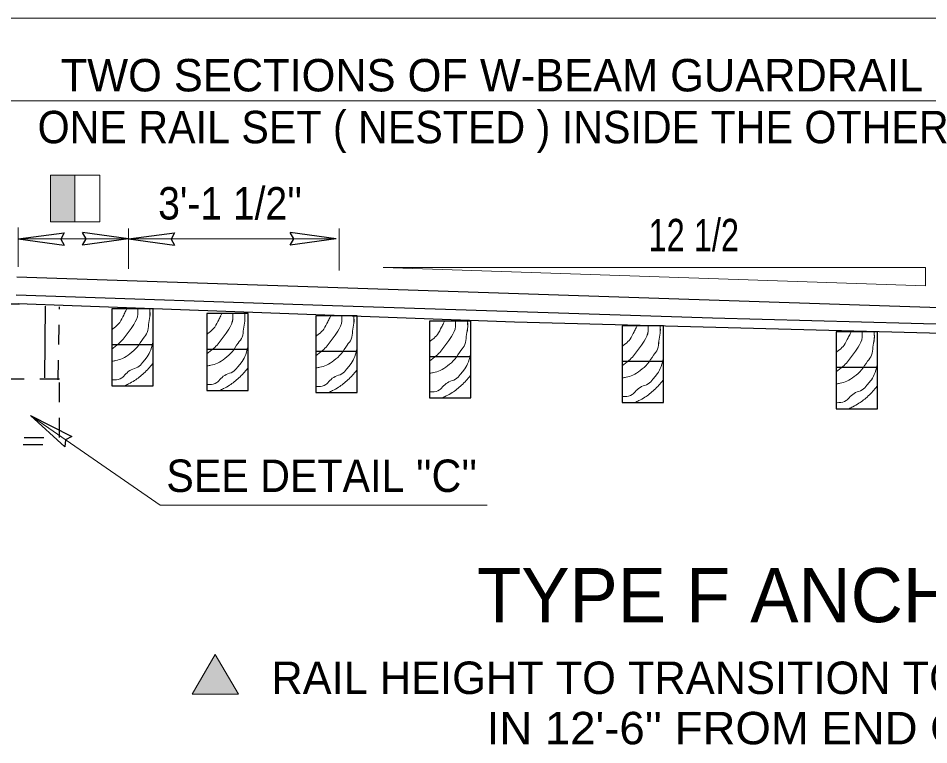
# Model space of a CAD drawing. Extents: x -68 to 845, y -11 to 259.
# Drawn here: x 761.78 to 795.13, y 140.88 to 167.49 of the extents above; entities that cross this region are included whole.
import ezdxf

# ---------------------------------------------------------------- set-up
doc = ezdxf.new("R2010")
doc.units = 0
doc.header["$LTSCALE"] = 0.48
doc.linetypes.add('SHORT_DASHED', pattern=[2.7, 1.5, -1.2])
doc.layers.add('1', color=7, linetype='Continuous', lineweight=13)

msp = doc.modelspace()

# ---------------------------------------------------------------- hatches: boundary and pattern name
at = {"layer": '1'}
for points in [[(762.9569, 161.7417), (763.85, 161.7417), (763.85, 160.035), (762.9569, 160.035)], [(768.9959, 144.1917), (769.8405, 142.7289), (768.1514, 142.7289)]]:
    msp.add_hatch(color=256, dxfattribs=at).paths.add_polyline_path(points)

# ---------------------------------------------------------------- linework, layer by layer
for p, q in [((745.0354, 167.4863), (825.7909, 167.4863)), ((745.0354, 164.4571), (808.1373, 164.4571)), ((762.9569, 161.7417), (762.9569, 160.035)), ((763.8479, 161.7417), (763.8479, 160.035)), ((761.7789, 158.3771), (761.7789, 159.8211)), ((765.8182, 158.3149), (765.8182, 159.7834)), ((773.5294, 158.2528), (773.5294, 159.7834)), ((761.7766, 159.4029), (765.8144, 159.4029)), ((773.4264, 159.4029), (765.8177, 159.4029))]:
    msp.add_line(p, q, dxfattribs=at)
at = {"layer": '1', "lineweight": 25}
for p, q in [((761.7769, 159.4021), (763.4629, 159.6337)), ((765.8142, 159.4038), (764.1282, 159.6354)), ((765.818, 159.4021), (767.504, 159.6337)), ((773.4261, 159.4038), (771.7401, 159.6354)), ((761.7769, 159.4021), (763.4629, 159.1704)), ((765.8142, 159.4038), (764.1282, 159.1721)), ((765.818, 159.4021), (767.504, 159.1704)), ((773.4261, 159.4038), (771.7401, 159.1721)), ((761.7237, 158.0156), (797.9873, 156.815)), ((762.7528, 154.3157), (762.7773, 156.9374)), ((765.2031, 156.7659), (765.2031, 154.0217)), ((768.6823, 156.5945), (768.6823, 153.8502)), ((772.6762, 156.5209), (772.6762, 153.7767)), ((776.8417, 156.3249), (776.8417, 153.5806)), ((783.8984, 156.1534), (783.8984, 153.4092)), ((791.7392, 155.9329), (791.7392, 153.1886)), ((765.2031, 155.5408), (766.7222, 155.5408)), ((768.6823, 155.3693), (770.2016, 155.3693)), ((772.6762, 155.2957), (774.1955, 155.2957)), ((776.8417, 155.0998), (778.3609, 155.0998)), ((783.8984, 154.9282), (785.4176, 154.9282)), ((791.7392, 154.7078), (793.2583, 154.7078)), ((762.2251, 152.9408), (763.7431, 152.1717)), ((762.2251, 152.9408), (763.4795, 151.7907))]:
    msp.add_line(p, q, dxfattribs=at)
at = {"layer": '1', "linetype": 'SHORT_DASHED', "lineweight": 25}
for p, q in [((763.2428, 154.2422), (763.2918, 156.913)), ((762.6793, 151.8654), (722.2905, 151.8654))]:
    msp.add_line(p, q, dxfattribs=at)
at = {"layer": '1'}
for points in [[(762.955, 160.035), (763.8479, 160.035), (763.8479, 161.7417), (762.955, 161.7417)], [(762.9569, 161.7417), (763.85, 161.7417), (763.85, 160.035), (762.9569, 160.035)], [(763.8479, 160.035), (764.7708, 160.035), (764.7708, 161.7417), (763.8479, 161.7417)], [(795.016, 157.6901), (775.1481, 158.3616), (795.016, 158.3582)], [(768.9959, 144.1917), (769.8405, 142.7289), (768.1514, 142.7289)]]:
    msp.add_lwpolyline(points, close=True, dxfattribs=at)
at = {"layer": '1', "lineweight": 25}
for points in [[(763.4629, 159.6337), (763.3324, 159.3997), (763.4629, 159.1704)], [(764.1282, 159.1721), (764.2586, 159.4062), (764.1282, 159.6354)], [(767.504, 159.6337), (767.3736, 159.3997), (767.504, 159.1704)], [(771.7401, 159.1721), (771.8706, 159.4062), (771.7401, 159.6354)], [(761.6992, 157.354), (773.2888, 156.962), (787.2062, 156.5209), (801.7608, 156.1288)], [(761.7727, 157.0355), (779.9535, 156.3739), (796.5417, 155.9329), (806.3673, 155.6633)], [(765.2031, 154.0217), (766.7222, 154.0217), (766.7222, 156.7659)], [(768.6823, 153.8502), (770.2016, 153.8502), (770.2016, 156.5945)], [(772.6762, 153.7767), (774.1955, 153.7767), (774.1955, 156.5209)], [(776.8417, 153.5806), (778.3609, 153.5806), (778.3609, 156.3249)], [(783.8984, 153.4092), (785.4176, 153.4092), (785.4176, 156.1534)], [(791.7392, 153.1886), (793.2583, 153.1886), (793.2583, 155.9329)], [(763.7431, 152.1717), (763.5027, 152.0533), (763.4795, 151.7907)]]:
    msp.add_lwpolyline(points, dxfattribs=at)
for points in [[(765.2031, 154.0217), (766.7222, 154.0217), (766.7222, 156.8395), (765.2031, 156.8395)], [(768.6823, 153.8502), (770.2016, 153.8502), (770.2016, 156.668), (768.6823, 156.668)], [(772.6762, 153.7767), (774.1955, 153.7767), (774.1955, 156.5945), (772.6762, 156.5945)], [(776.8417, 153.5806), (778.3609, 153.5806), (778.3609, 156.3984), (776.8417, 156.3984)], [(783.8984, 153.4092), (785.4176, 153.4092), (785.4176, 156.2269), (783.8984, 156.2269)], [(791.7392, 153.1886), (793.2583, 153.1886), (793.2583, 156.0064), (791.7392, 156.0064)]]:
    msp.add_lwpolyline(points, close=True, dxfattribs=at)
at = {"layer": '1', "linetype": 'SHORT_DASHED', "lineweight": 25}
msp.add_lwpolyline([(760.6946, 152.135), (763.2918, 152.135), (763.2918, 154.2667), (760.6946, 154.2667)], close=True, dxfattribs=at)
at = {"layer": '1'}
msp.add_lwpolyline([(778.9605, 149.6519), (766.977, 149.6519), (762.2252, 152.9417)], dxfattribs=at)
at = {"layer": '1', "lineweight": 25}
msp.add_arc((761.5846, 122.0476), 34.9642, 89.61158, 110.34358, dxfattribs=at)
at = {"layer": '1'}
for points in [[(766.1586, 156.815), (766.1586, 156.6434), (766.0116, 156.2758), (765.9136, 156.1288), (765.7666, 155.9329), (765.6196, 155.7368), (765.4481, 155.5653), (765.2031, 155.3693)], [(765.7421, 156.815), (765.6441, 156.6189), (765.4971, 156.3494), (765.3255, 156.1779), (765.2276, 156.1044)], [(766.5997, 156.815), (766.5997, 156.5699), (766.5507, 156.2758), (766.5017, 155.9818), (766.3547, 155.7613), (766.1341, 155.4428), (765.8646, 155.1978), (765.5951, 155.0263), (765.3501, 154.9528), (765.2276, 154.9282)], [(766.1586, 156.7659), (766.1586, 156.6434), (766.0116, 156.2758), (765.9136, 156.1288), (765.7666, 155.9329), (765.6196, 155.7368), (765.4481, 155.5653), (765.2031, 155.3693)], [(765.7176, 156.7659), (765.6441, 156.6189), (765.4971, 156.3494), (765.3255, 156.1779), (765.2276, 156.1044)], [(766.5997, 156.7659), (766.5997, 156.5699), (766.5507, 156.2758), (766.5017, 155.9818), (766.3547, 155.7613), (766.1341, 155.4428), (765.8646, 155.1978), (765.5951, 155.0263), (765.3501, 154.9528), (765.2276, 154.9282)], [(769.638, 156.6434), (769.638, 156.4719), (769.4909, 156.1044), (769.393, 155.9573), (769.2459, 155.7613), (769.0989, 155.5653), (768.9274, 155.3938), (768.6823, 155.1978)], [(769.638, 156.5945), (769.638, 156.4719), (769.4909, 156.1044), (769.393, 155.9573), (769.2459, 155.7613), (769.0989, 155.5653), (768.9274, 155.3938), (768.6823, 155.1978)], [(769.2215, 156.6434), (769.1234, 156.4474), (768.9764, 156.1779), (768.8049, 156.0064), (768.7069, 155.9329)], [(770.079, 156.6434), (770.079, 156.3984), (770.0301, 156.1044), (769.981, 155.8103), (769.834, 155.5898), (769.6135, 155.2713), (769.3439, 155.0263), (769.0744, 154.8547), (768.8293, 154.7812), (768.7069, 154.7567)], [(769.1969, 156.5945), (769.1234, 156.4474), (768.9764, 156.1779), (768.8049, 156.0064), (768.7069, 155.9329)], [(770.079, 156.5945), (770.079, 156.3984), (770.0301, 156.1044), (769.981, 155.8103), (769.834, 155.5898), (769.6135, 155.2713), (769.3439, 155.0263), (769.0744, 154.8547), (768.8293, 154.7812), (768.7069, 154.7567)], [(773.6319, 156.5699), (773.6319, 156.3984), (773.4848, 156.0308), (773.3869, 155.8838), (773.2398, 155.6878), (773.0928, 155.4918), (772.9213, 155.3203), (772.6762, 155.1243)], [(773.6319, 156.5209), (773.6319, 156.3984), (773.4848, 156.0308), (773.3869, 155.8838), (773.2398, 155.6878), (773.0928, 155.4918), (772.9213, 155.3203), (772.6762, 155.1243)], [(773.2153, 156.5699), (773.1173, 156.3739), (772.9703, 156.1044), (772.7988, 155.9329), (772.7008, 155.8594)], [(774.0729, 156.5699), (774.0729, 156.3249), (774.0239, 156.0308), (773.9749, 155.7368), (773.8279, 155.5163), (773.6074, 155.1978), (773.3378, 154.9528), (773.0683, 154.7812), (772.8233, 154.7078), (772.7008, 154.6832)], [(773.1908, 156.5209), (773.1173, 156.3739), (772.9703, 156.1044), (772.7988, 155.9329), (772.7008, 155.8594)], [(774.0729, 156.5209), (774.0729, 156.3249), (774.0239, 156.0308), (773.9749, 155.7368), (773.8279, 155.5163), (773.6074, 155.1978), (773.3378, 154.9528), (773.0683, 154.7812), (772.8233, 154.7078), (772.7008, 154.6832)], [(777.7973, 156.3739), (777.7973, 156.2023), (777.6503, 155.8348), (777.5523, 155.6878), (777.4053, 155.4918), (777.2582, 155.2957), (777.0867, 155.1243), (776.8417, 154.9282)], [(777.7973, 156.3249), (777.7973, 156.2023), (777.6503, 155.8348), (777.5523, 155.6878), (777.4053, 155.4918), (777.2582, 155.2957), (777.0867, 155.1243), (776.8417, 154.9282)], [(777.3808, 156.3739), (777.2827, 156.1779), (777.1358, 155.9083), (776.9642, 155.7368), (776.8662, 155.6633)], [(778.2383, 156.3739), (778.2383, 156.1288), (778.1893, 155.8348), (778.1403, 155.5408), (777.9933, 155.3203), (777.7728, 155.0017), (777.5032, 154.7567), (777.2338, 154.5853), (776.9887, 154.5118), (776.8662, 154.4872)], [(777.3562, 156.3249), (777.2827, 156.1779), (777.1358, 155.9083), (776.9642, 155.7368), (776.8662, 155.6633)], [(778.2383, 156.3249), (778.2383, 156.1288), (778.1893, 155.8348), (778.1403, 155.5408), (777.9933, 155.3203), (777.7728, 155.0017), (777.5032, 154.7567), (777.2338, 154.5853), (776.9887, 154.5118), (776.8662, 154.4872)], [(784.854, 156.2023), (784.854, 156.0308), (784.707, 155.6633), (784.609, 155.5163), (784.462, 155.3203), (784.315, 155.1243), (784.1435, 154.9528), (783.8984, 154.7567)], [(784.854, 156.1534), (784.854, 156.0308), (784.707, 155.6633), (784.609, 155.5163), (784.462, 155.3203), (784.315, 155.1243), (784.1435, 154.9528), (783.8984, 154.7567)], [(784.4375, 156.2023), (784.3395, 156.0064), (784.1924, 155.7368), (784.0209, 155.5653), (783.923, 155.4918)], [(785.2951, 156.2023), (785.2951, 155.9573), (785.2461, 155.6633), (785.1971, 155.3693), (785.0501, 155.1488), (784.8296, 154.8303), (784.56, 154.5853), (784.2905, 154.4137), (784.0454, 154.3402), (783.923, 154.3157)], [(784.413, 156.1534), (784.3395, 156.0064), (784.1924, 155.7368), (784.0209, 155.5653), (783.923, 155.4918)], [(785.2951, 156.1534), (785.2951, 155.9573), (785.2461, 155.6633), (785.1971, 155.3693), (785.0501, 155.1488), (784.8296, 154.8303), (784.56, 154.5853), (784.2905, 154.4137), (784.0454, 154.3402), (783.923, 154.3157)], [(792.6948, 155.9818), (792.6948, 155.8103), (792.5478, 155.4428), (792.4498, 155.2957), (792.3028, 155.0998), (792.1558, 154.9038), (791.9842, 154.7322), (791.7392, 154.5362)], [(792.6948, 155.9329), (792.6948, 155.8103), (792.5478, 155.4428), (792.4498, 155.2957), (792.3028, 155.0998), (792.1558, 154.9038), (791.9842, 154.7322), (791.7392, 154.5362)], [(792.2782, 155.9818), (792.1803, 155.7858), (792.0332, 155.5163), (791.8618, 155.3448), (791.7637, 155.2713)], [(793.1359, 155.9818), (793.1359, 155.7368), (793.0868, 155.4428), (793.0378, 155.1488), (792.8908, 154.9282), (792.6703, 154.6097), (792.4008, 154.3647), (792.1313, 154.1932), (791.8863, 154.1197), (791.7637, 154.0952)], [(792.2538, 155.9329), (792.1803, 155.7858), (792.0332, 155.5163), (791.8618, 155.3448), (791.7637, 155.2713)], [(793.1359, 155.9329), (793.1359, 155.7368), (793.0868, 155.4428), (793.0378, 155.1488), (792.8908, 154.9282), (792.6703, 154.6097), (792.4008, 154.3647), (792.1313, 154.1932), (791.8863, 154.1197), (791.7637, 154.0952)], [(766.6977, 155.5898), (766.5997, 155.2713), (766.4527, 155.0263), (766.3302, 154.8793), (766.1586, 154.7078), (765.9136, 154.6097), (765.7176, 154.4627), (765.5706, 154.3157), (765.3011, 154.2422), (765.2276, 154.2422)], [(770.1771, 155.4183), (770.079, 155.0998), (769.932, 154.8547), (769.8095, 154.7078), (769.638, 154.5362), (769.393, 154.4382), (769.1969, 154.2912), (769.0499, 154.1442), (768.7804, 154.0707), (768.7069, 154.0707)], [(774.1709, 155.3448), (774.0729, 155.0263), (773.9259, 154.7812), (773.8034, 154.6343), (773.6319, 154.4627), (773.3869, 154.3647), (773.1908, 154.2177), (773.0438, 154.0707), (772.7743, 153.9972), (772.7008, 153.9972)], [(778.3363, 155.1488), (778.2383, 154.8303), (778.0913, 154.5853), (777.9688, 154.4382), (777.7973, 154.2667), (777.5523, 154.1687), (777.3562, 154.0217), (777.2092, 153.8747), (776.9398, 153.8012), (776.8662, 153.8012)], [(766.6977, 154.8303), (766.5507, 154.6587), (766.3791, 154.4872), (766.2077, 154.3402), (766.0362, 154.2177), (765.8156, 154.0952), (765.6686, 154.0217)], [(785.3931, 154.9772), (785.2951, 154.6587), (785.1481, 154.4137), (785.0256, 154.2667), (784.854, 154.0952), (784.609, 153.9972), (784.413, 153.8502), (784.2659, 153.7032), (783.9965, 153.6297), (783.923, 153.6297)], [(770.1771, 154.6587), (770.0301, 154.4872), (769.8585, 154.3157), (769.687, 154.1687), (769.5155, 154.0462), (769.295, 153.9237), (769.148, 153.8502)], [(774.1709, 154.5853), (774.0239, 154.4137), (773.8524, 154.2422), (773.6809, 154.0952), (773.5093, 153.9727), (773.2888, 153.8502), (773.1418, 153.7767)], [(793.2339, 154.7567), (793.1359, 154.4382), (792.9889, 154.1932), (792.8663, 154.0462), (792.6948, 153.8747), (792.4498, 153.7767), (792.2538, 153.6297), (792.1067, 153.4827), (791.8372, 153.4092), (791.7637, 153.4092)], [(778.3363, 154.3893), (778.1893, 154.2177), (778.0178, 154.0462), (777.8463, 153.8992), (777.6748, 153.7767), (777.4543, 153.6542), (777.3073, 153.5806)], [(785.3931, 154.2177), (785.2461, 154.0462), (785.0746, 153.8747), (784.9031, 153.7277), (784.7316, 153.6051), (784.511, 153.4827), (784.364, 153.4092)], [(793.2339, 153.9972), (793.0868, 153.8256), (792.9154, 153.6542), (792.7438, 153.5071), (792.5723, 153.3846), (792.3517, 153.2621), (792.2047, 153.1886)]]:
    msp.add_spline(points, degree=3, dxfattribs=at)

# ---------------------------------------------------------------- texts
for s, height, p in [('TWO SECTIONS OF W-BEAM GUARDRAIL', 1.188, (763.3323, 164.8061)), ('TYPE F ANCHOR UNIT', 1.98, (778.5898, 145.3708)), ("RAIL HEIGHT TO TRANSITION TO STANDARD 28'' HEIGHT", 1.188, (771.0501, 142.7406))]:
    msp.add_text(s, height=height, dxfattribs=at).set_placement(p)
for s, width, p in [('ONE RAIL SET ( NESTED ) INSIDE THE OTHER', 0.95, (762.4862, 162.9069)), ("3'-1 1/2''", 0.9, (766.9037, 160.1158)), ('12 1/2', 0.75, (784.8677, 158.9511)), ("SEE DETAIL ''C''", 0.95, (767.201, 150.1381)), ("IN 12'-6'' FROM END OF BRIDGE.", 1.05, (778.9375, 140.8983))]:
    msp.add_text(s, height=1.188, dxfattribs=dict(at, width=width)).set_placement(p)

doc.saveas('drawing.dxf')
